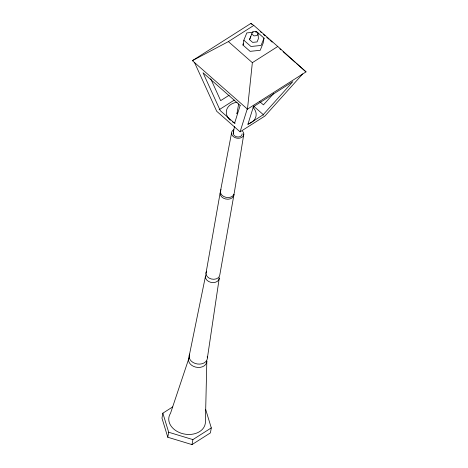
<?xml version="1.0" encoding="UTF-8"?>
<svg xmlns="http://www.w3.org/2000/svg" width="468" height="468" viewBox="0 0 468 468"><rect width="100%" height="100%" fill="white"/><g stroke="black" fill="none" stroke-linecap="round" stroke-linejoin="round"><path stroke-width="0.7" d="M247.473 109.138L252.351 62.671L277.776 46.49L306.025 71.879L247.473 109.138L192.371 60.664L250.924 23.4L253.814 25.412L277.776 46.49M207.418 357.827L219.293 277.822A7.014 5.236 10 0 1 210.811 282.344A7.014 5.236 10 0 1 206.037 274.57M243.816 134.053L234.292 192.769A7.014 5.236 10 0 1 225.81 197.291A7.014 5.236 10 0 1 221.031 189.517M172.669 406.926L162.858 413.174L161.975 418.176L167.79 437.247L192.009 444.6L210.413 432.888L211.296 427.887L205.686 409.5M167.79 437.247L168.673 432.239L162.858 413.174M255.481 32.035L256.926 31.888L264.051 38.154L263.191 43.009L260.208 50.31L250.099 51.34L242.974 45.074L243.828 40.219L246.811 32.918L253.311 32.257M205.949 273.47L220.065 193.424M233.21 133.479L234.445 126.5M238.651 103.96L236.907 113.835L237.416 112.589M192.009 444.6L192.892 439.598L211.296 427.887M220.358 191.757L231.52 133.158M189.084 356.487L205.358 276.804M194.647 62.794L216.713 111.273L240.09 131.841L247.303 108.787M249.52 39.64L252.679 31.625L255.861 31.303L258.108 33.275L258.359 38.739L257.055 41.927L252.632 42.377L249.52 39.64L250.825 36.445M242.974 45.074L243.518 43.746M258.108 33.275L257.166 35.574L253.984 35.896L251.743 33.924M264.051 38.154L261.062 45.454L250.953 46.49L243.828 40.219M273.546 93.612L263.437 104.873L259.728 101.609M302.72 73.903L264.906 116.052L240.09 131.841M192.371 60.664L228.39 41.593L253.814 25.412M229.18 95.215L220.662 100.638L210.682 78.706M219.129 109.734L234.263 100.105M168.673 432.239L192.892 439.598M250.924 23.4L252.012 24.359M260.196 31.561L261.29 32.52M263.472 34.439L265.11 35.878M266.742 37.317L268.924 39.236M270.018 40.201L272.2 42.12M279.841 48.836L280.929 49.795M283.111 51.72L295.115 62.279M296.209 63.238L306.025 71.879M228.39 41.593L252.351 62.671M253.486 106.008L263.817 115.099M242.453 131.058A6.189 4.622 10 0 1 241.523 137.528A6.189 4.622 10 0 1 232.877 136.159A6.189 4.622 10 0 1 233.807 129.689M206.622 271.235A7.014 5.236 10 0 0 211.401 279.01A7.014 5.236 10 0 0 219.884 274.488L233.994 194.436A7.014 5.236 10 0 1 225.512 198.959A7.014 5.236 10 0 1 220.738 191.184M207.26 356.581A9.225 6.891 10 0 1 197.461 364.005A9.225 6.891 10 0 1 189.657 354.083M253.1 107.441A15.04 11.232 10 0 1 248.116 123.956M235.158 123.259A15.04 11.232 10 0 1 232.555 121.932M230.338 120.299A15.04 11.232 10 0 1 237.13 102.211M242.12 133.731A4.493 3.358 10 0 1 236.79 136.855A4.493 3.358 10 0 1 233.667 131.8M206.827 361.161L205.405 421.867A18.457 13.783 10 0 1 183.082 433.766A18.457 13.783 10 0 1 170.522 413.302L189.382 356.879A9.225 6.891 10 0 0 195.665 367.111A9.225 6.891 10 0 0 206.827 361.161M240.166 105.417L234.597 123.23L220.27 110.623L203.03 72.751L240.166 105.417M253.404 106.733L247.835 124.541L263.045 114.865L292.874 81.613L253.404 106.733"/></g></svg>
